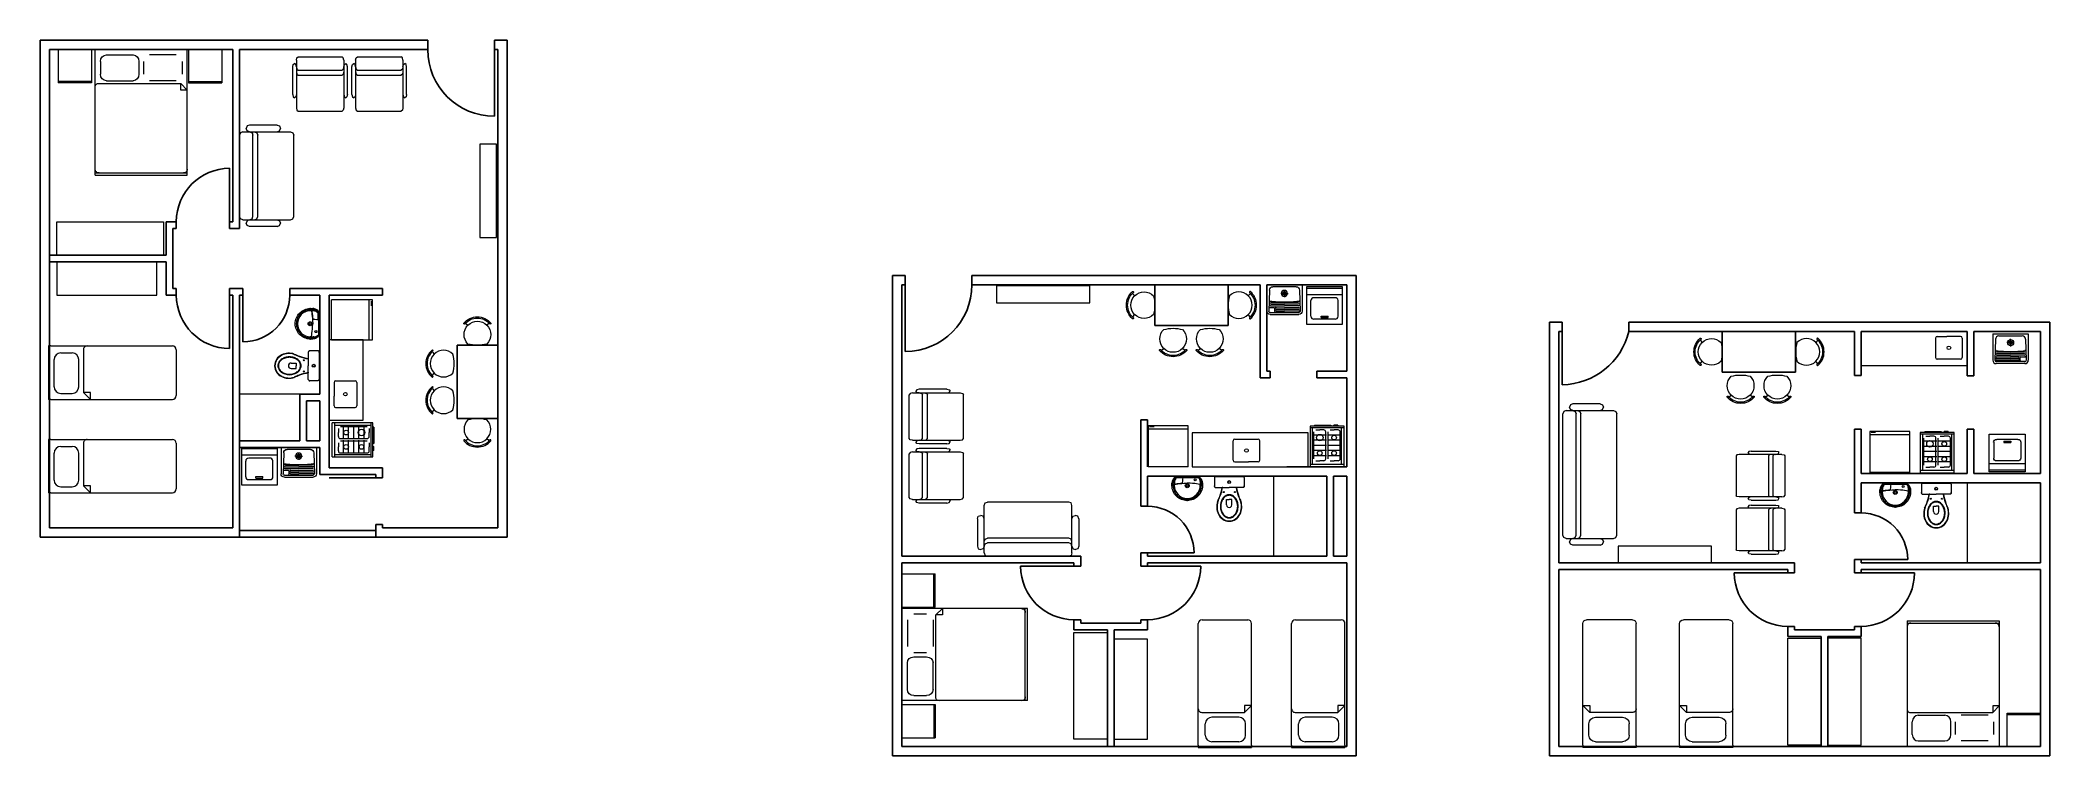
# Model space of a CAD drawing. Header units: millimetres. Extents: x 187.9 to 218, y 95.3 to 106.
import ezdxf

# ---------------------------------------------------------------- set-up
doc = ezdxf.new("R2010")
doc.units = ezdxf.units.MM
doc.layers.get('0').update_dxf_attribs({"color": 4})
doc.layers.add('ar-mobiliario', color=7, linetype='Continuous')
doc.layers.add('ar-sanitarios-louças', color=7, linetype='Continuous')

# ---------------------------------------------------------------- blocks, each defined once
blk = doc.blocks.new('SLAB_17', base_point=(-10.505, -4.37))
at = {"layer": 'ar-mobiliario', "color": 8, "linetype": 'Continuous', "lineweight": 13, "true_color": 0x747474, "flags": 128}
blk.add_lwpolyline([(-10.505, -4.37), (-9.005, -4.37), (-9.005, -4.87), (-10.505, -4.87)], close=True, dxfattribs=at)
blk = doc.blocks.new('SLAB_19', base_point=(-13.105, -3.32))
at = {"layer": 'ar-mobiliario', "color": 8, "linetype": 'Continuous', "lineweight": 13, "true_color": 0x747474, "flags": 128}
blk.add_lwpolyline([(-13.105, -3.32), (-13.105, -3.82), (-11.505, -3.82), (-11.505, -3.32)], close=True, dxfattribs=at)
blk = doc.blocks.new('CP929', base_point=(23.006, 28.013))
at = {"layer": 'ar-sanitarios-louças', "color": 8, "linetype": 'Continuous', "lineweight": 13, "true_color": 0x747474}
for p, q in [((22.784, 27.986), (22.782, 27.978)), ((22.782, 27.978), (22.782, 27.854)), ((22.782, 27.854), (22.784, 27.846)), ((22.788, 27.992), (22.784, 27.986)), ((22.784, 27.846), (22.788, 27.84)), ((22.794, 27.997), (22.788, 27.992)), ((22.788, 27.84), (22.794, 27.836)), ((22.802, 27.998), (22.794, 27.997)), ((22.794, 27.836), (22.802, 27.834)), ((22.802, 27.998), (23.209, 27.998)), ((22.802, 27.834), (23.005, 27.834)), ((22.903, 27.833), (22.903, 27.834)), ((23.209, 27.834), (23.005, 27.834)), ((23.108, 27.833), (23.108, 27.834)), ((23.209, 27.998), (23.217, 27.997)), ((23.217, 27.836), (23.209, 27.834)), ((23.217, 27.997), (23.223, 27.992)), ((23.223, 27.84), (23.217, 27.836)), ((23.223, 27.992), (23.227, 27.986)), ((23.227, 27.846), (23.223, 27.84)), ((23.227, 27.986), (23.229, 27.978)), ((23.229, 27.854), (23.227, 27.846)), ((23.229, 27.978), (23.229, 27.854)), ((22.965, 27.576), (22.965, 27.653)), ((22.965, 27.653), (23.006, 27.653)), ((23.046, 27.653), (23.005, 27.653)), ((23.046, 27.576), (23.046, 27.653))]:
    blk.add_line(p, q, dxfattribs=at)
for centre, radius in [((22.922, 27.767), 0.00752), ((23.005, 27.916), 0.0216), ((23.005, 27.916), 0.018), ((23.09, 27.767), 0.00752)]:
    blk.add_circle(centre, radius, dxfattribs=at)
for centre, radius, start, end in [((22.147, 27.965), 0.763, 339.6909, 350.163), ((22.147, 27.965), 0.767, 339.6909, 350.163), ((23.005, 27.623), 0.103, 90, 118.3761), ((23.005, 27.623), 0.103, 61.6239, 90), ((23.864, 27.965), 0.767, 189.837, 200.3091), ((23.864, 27.965), 0.763, 189.837, 200.3091), ((23.073, 27.545), 0.255, 162.0904, 205.4458), ((23.069, 27.545), 0.247, 161.867, 205.7625), ((-3.807, 38.737), 28.863, 337.3538, 337.5183), ((-2.369, 38.138), 27.31, 337.3514, 337.5257), ((23.014, 27.518), 0.19, 205.7625, 267.2081), ((23.014, 27.518), 0.185, 205.7625, 267.2081), ((23.098, 27.552), 0.226, 162.3784, 180), ((23.098, 27.552), 0.226, 180, 197.6216), ((23.096, 27.552), 0.217, 162.3784, 180), ((23.096, 27.552), 0.217, 180, 197.6216), ((23.053, 27.567), 0.178, 142.5178, 162.3784), ((23.053, 27.538), 0.178, 197.6216, 217.4822), ((23.052, 27.566), 0.17, 142.5178, 162.3784), ((23.052, 27.538), 0.17, 197.6216, 217.4822), ((23.024, 27.589), 0.142, 118.3761, 142.5178), ((23.024, 27.516), 0.142, 217.4822, 241.6239), ((23.023, 27.588), 0.135, 118.3761, 142.5178), ((23.023, 27.516), 0.135, 217.4822, 241.6239), ((23.005, 27.621), 0.0966, 90, 118.3761), ((23.006, 27.576), 0.0404, 180, 0), ((23.005, 27.621), 0.0966, 61.6239, 90), ((22.997, 27.518), 0.185, 272.7919, 334.2375), ((22.997, 27.518), 0.19, 272.7919, 334.2375), ((22.987, 27.588), 0.135, 37.4822, 61.6239), ((22.987, 27.516), 0.135, 298.3761, 322.5178), ((22.987, 27.589), 0.142, 37.4822, 61.6239), ((22.987, 27.516), 0.142, 298.3761, 322.5178), ((22.959, 27.566), 0.17, 17.6216, 37.4822), ((22.959, 27.538), 0.17, 322.5178, 342.3784), ((22.958, 27.567), 0.178, 17.6216, 37.4822), ((22.958, 27.538), 0.178, 322.5178, 342.3784), ((22.915, 27.552), 0.217, 360, 17.6216), ((22.915, 27.552), 0.217, 342.3784, 0), ((22.913, 27.552), 0.226, 0, 17.6216), ((22.913, 27.552), 0.226, 342.3784, 360), ((48.38, 38.138), 27.31, 202.4743, 202.6486), ((49.818, 38.737), 28.863, 202.4817, 202.6462), ((22.942, 27.545), 0.247, 334.2375, 18.133), ((22.938, 27.545), 0.255, 334.5542, 17.9096), ((23.005, 27.482), 0.103, 241.6239, 270), ((23.005, 27.483), 0.0966, 241.6239, 270), ((23.005, 27.483), 0.0966, 270, 298.3761), ((23.005, 27.482), 0.103, 270, 298.3761)]:
    blk.add_arc(centre, radius, start, end, dxfattribs=at)
for p in [(22.782, 27.854), (22.802, 27.998), (22.903, 27.833), (23.108, 27.833), (23.209, 27.998), (23.229, 27.854)]:
    blk.add_point(p, dxfattribs=at)
blk = doc.blocks.new('L910_2', base_point=(23.006, 28.013))
at = {"layer": 'ar-sanitarios-louças', "color": 8, "linetype": 'Continuous', "lineweight": 13, "true_color": 0x747474}
for p, q in [((22.776, 27.91), (22.777, 27.915)), ((22.776, 27.899), (22.776, 27.91)), ((22.776, 27.888), (22.776, 27.899)), ((22.776, 27.877), (22.776, 27.888)), ((22.778, 27.854), (22.776, 27.877)), ((22.779, 27.93), (22.777, 27.915)), ((22.782, 27.832), (22.778, 27.854)), ((22.782, 27.943), (22.779, 27.93)), ((22.785, 27.955), (22.782, 27.943)), ((22.788, 27.81), (22.782, 27.832)), ((22.79, 27.967), (22.785, 27.955)), ((22.796, 27.79), (22.788, 27.81)), ((22.798, 27.979), (22.79, 27.967)), ((22.792, 27.915), (22.793, 27.926)), ((22.792, 27.908), (22.792, 27.915)), ((22.792, 27.899), (22.792, 27.908)), ((22.792, 27.892), (22.792, 27.899)), ((22.792, 27.888), (22.792, 27.892)), ((22.792, 27.888), (22.792, 27.885)), ((22.792, 27.885), (22.793, 27.878)), ((22.793, 27.926), (22.795, 27.938)), ((22.793, 27.878), (22.794, 27.856)), ((22.794, 27.856), (22.798, 27.836)), ((22.795, 27.938), (22.798, 27.949)), ((22.806, 27.77), (22.796, 27.79)), ((22.805, 27.99), (22.798, 27.979)), ((22.798, 27.949), (22.802, 27.963)), ((22.798, 27.836), (22.804, 27.816)), ((22.802, 27.963), (22.808, 27.975)), ((22.804, 27.816), (22.811, 27.797)), ((22.815, 28), (22.805, 27.99)), ((22.817, 27.752), (22.806, 27.77)), ((22.807, 27.916), (22.808, 27.922)), ((22.808, 27.911), (22.807, 27.916)), ((22.808, 27.975), (22.814, 27.984)), ((22.808, 27.929), (22.809, 27.939)), ((22.808, 27.922), (22.808, 27.929)), ((22.808, 27.905), (22.808, 27.911)), ((22.808, 27.9), (22.808, 27.905)), ((22.808, 27.894), (22.808, 27.9)), ((22.809, 27.888), (22.808, 27.894)), ((22.809, 27.939), (22.812, 27.953)), ((22.811, 27.888), (22.809, 27.883)), ((22.809, 27.883), (22.809, 27.888)), ((22.812, 27.891), (22.811, 27.888)), ((22.811, 27.797), (22.82, 27.779)), ((22.812, 27.953), (22.814, 27.963)), ((22.813, 27.921), (22.812, 27.908)), ((22.812, 27.908), (22.812, 27.897)), ((22.812, 27.897), (22.821, 27.901)), ((22.816, 27.895), (22.812, 27.891)), ((22.814, 27.933), (22.813, 27.921)), ((22.814, 27.984), (22.821, 27.995)), ((22.814, 27.963), (22.818, 27.971)), ((22.816, 27.946), (22.814, 27.933)), ((22.825, 28.007), (22.815, 28)), ((22.819, 27.957), (22.816, 27.946)), ((22.816, 27.895), (22.84, 27.9)), ((22.83, 27.735), (22.817, 27.752)), ((22.818, 27.971), (22.824, 27.981)), ((22.824, 27.967), (22.819, 27.957)), ((22.82, 27.779), (22.831, 27.761)), ((22.821, 27.995), (22.829, 28.004)), ((22.821, 27.901), (22.832, 27.904)), ((22.824, 27.981), (22.829, 27.989)), ((22.829, 27.977), (22.824, 27.967)), ((22.833, 28.013), (22.825, 28.007)), ((22.829, 28.004), (22.836, 28.009)), ((22.829, 27.989), (22.835, 27.996)), ((22.835, 27.987), (22.829, 27.977)), ((22.845, 27.719), (22.83, 27.735)), ((22.831, 27.761), (22.844, 27.746)), ((22.832, 27.904), (22.845, 27.906)), ((22.833, 28.013), (23.178, 28.013)), ((22.835, 27.996), (22.842, 28)), ((22.843, 27.996), (22.835, 27.987)), ((22.836, 28.009), (23.175, 28.009)), ((22.84, 27.9), (22.865, 27.904)), ((22.842, 28), (23.17, 28)), ((22.879, 27.996), (22.843, 27.996)), ((22.844, 27.746), (22.857, 27.731)), ((22.845, 27.906), (22.861, 27.908)), ((22.857, 27.731), (22.872, 27.717)), ((22.861, 27.908), (22.878, 27.91)), ((22.865, 27.904), (22.892, 27.908)), ((22.878, 27.91), (22.896, 27.912)), ((22.91, 27.996), (22.879, 27.996)), ((22.892, 27.908), (22.927, 27.911)), ((22.896, 27.912), (22.911, 27.914)), ((22.944, 27.996), (22.91, 27.996)), ((22.911, 27.914), (22.928, 27.915)), ((22.927, 27.911), (22.961, 27.913)), ((22.928, 27.915), (22.935, 27.916)), ((22.935, 27.916), (22.937, 27.923)), ((22.937, 27.923), (22.939, 27.946)), ((22.939, 27.946), (22.942, 27.976)), ((22.942, 27.976), (22.944, 27.996)), ((22.961, 27.913), (23.006, 27.915)), ((23.051, 27.913), (23.006, 27.915)), ((23.084, 27.911), (23.051, 27.913)), ((23.12, 27.908), (23.084, 27.911)), ((23.146, 27.904), (23.12, 27.908)), ((23.139, 27.717), (23.154, 27.731)), ((23.172, 27.9), (23.146, 27.904)), ((23.154, 27.731), (23.168, 27.746)), ((23.181, 27.735), (23.166, 27.719)), ((23.168, 27.746), (23.181, 27.761)), ((23.176, 27.996), (23.17, 28)), ((23.196, 27.895), (23.172, 27.9)), ((23.182, 28.004), (23.175, 28.009)), ((23.182, 27.989), (23.176, 27.996)), ((23.178, 28.013), (23.187, 28.007)), ((23.181, 27.761), (23.191, 27.779)), ((23.194, 27.752), (23.181, 27.735)), ((23.189, 27.995), (23.182, 28.004)), ((23.188, 27.981), (23.182, 27.989)), ((23.187, 28.007), (23.196, 28)), ((23.193, 27.971), (23.188, 27.981)), ((23.198, 27.984), (23.189, 27.995)), ((23.191, 27.779), (23.2, 27.797)), ((23.197, 27.963), (23.193, 27.971)), ((23.206, 27.77), (23.194, 27.752)), ((23.196, 28), (23.206, 27.99)), ((23.196, 27.895), (23.199, 27.891)), ((23.2, 27.953), (23.197, 27.963)), ((23.204, 27.975), (23.198, 27.984)), ((23.199, 27.891), (23.201, 27.888)), ((23.202, 27.939), (23.2, 27.953)), ((23.2, 27.797), (23.208, 27.816)), ((23.201, 27.888), (23.202, 27.883)), ((23.204, 27.929), (23.202, 27.939)), ((23.202, 27.883), (23.203, 27.888)), ((23.203, 27.894), (23.204, 27.9)), ((23.203, 27.888), (23.203, 27.894)), ((23.21, 27.963), (23.204, 27.975)), ((23.204, 27.922), (23.204, 27.929)), ((23.204, 27.916), (23.204, 27.922)), ((23.204, 27.911), (23.204, 27.916)), ((23.204, 27.905), (23.204, 27.911)), ((23.204, 27.9), (23.204, 27.905)), ((23.206, 27.99), (23.214, 27.979)), ((23.216, 27.79), (23.206, 27.77)), ((23.208, 27.816), (23.214, 27.836)), ((23.214, 27.949), (23.21, 27.963)), ((23.214, 27.979), (23.221, 27.967)), ((23.216, 27.938), (23.214, 27.949)), ((23.214, 27.836), (23.217, 27.856)), ((23.219, 27.926), (23.216, 27.938)), ((23.224, 27.81), (23.216, 27.79)), ((23.217, 27.856), (23.219, 27.878)), ((23.219, 27.915), (23.219, 27.926)), ((23.22, 27.908), (23.219, 27.915)), ((23.219, 27.878), (23.22, 27.885)), ((23.22, 27.899), (23.22, 27.908)), ((23.22, 27.892), (23.22, 27.899)), ((23.22, 27.888), (23.22, 27.892)), ((23.22, 27.885), (23.22, 27.888)), ((23.221, 27.967), (23.226, 27.955)), ((23.23, 27.832), (23.224, 27.81)), ((23.226, 27.955), (23.23, 27.943)), ((23.23, 27.943), (23.232, 27.93)), ((23.234, 27.854), (23.23, 27.832)), ((23.232, 27.93), (23.234, 27.92)), ((23.234, 27.92), (23.235, 27.91)), ((23.236, 27.877), (23.234, 27.854)), ((23.235, 27.91), (23.236, 27.899)), ((23.236, 27.899), (23.236, 27.888)), ((23.236, 27.888), (23.236, 27.877)), ((22.862, 27.704), (22.845, 27.719)), ((22.879, 27.692), (22.862, 27.704)), ((22.872, 27.717), (22.889, 27.705)), ((22.898, 27.68), (22.879, 27.692)), ((22.889, 27.705), (22.906, 27.695)), ((22.918, 27.671), (22.898, 27.68)), ((22.906, 27.695), (22.924, 27.686)), ((22.939, 27.663), (22.918, 27.671)), ((22.924, 27.686), (22.943, 27.68)), ((22.96, 27.658), (22.939, 27.663)), ((22.943, 27.68), (22.964, 27.674)), ((22.982, 27.654), (22.96, 27.658)), ((22.964, 27.674), (22.984, 27.671)), ((23.006, 27.653), (22.982, 27.654)), ((22.984, 27.671), (23.006, 27.67)), ((23.006, 27.67), (23.027, 27.671)), ((23.029, 27.654), (23.006, 27.653)), ((23.027, 27.671), (23.048, 27.674)), ((23.051, 27.658), (23.029, 27.654)), ((23.048, 27.674), (23.068, 27.68)), ((23.073, 27.663), (23.051, 27.658)), ((23.068, 27.68), (23.087, 27.686)), ((23.093, 27.671), (23.073, 27.663)), ((23.087, 27.686), (23.105, 27.695)), ((23.113, 27.68), (23.093, 27.671)), ((23.105, 27.695), (23.123, 27.705)), ((23.132, 27.692), (23.113, 27.68)), ((23.123, 27.705), (23.139, 27.717)), ((23.15, 27.704), (23.132, 27.692)), ((23.166, 27.719), (23.15, 27.704))]:
    blk.add_line(p, q, dxfattribs=at)
for centre, radius in [((23.006, 27.876), 0.0295), ((23.006, 27.876), 0.0161), ((23.124, 27.964), 0.0151)]:
    blk.add_circle(centre, radius, dxfattribs=at)
blk.add_arc((23.006, 27.883), 0.196, 180, 360, dxfattribs=at)
for p in [(22.776, 27.877), (22.793, 27.878), (22.798, 27.949), (22.808, 27.929), (22.809, 27.883), (22.821, 27.901), (22.829, 27.977), (22.935, 27.916), (23.202, 27.883), (23.204, 27.929), (23.214, 27.949), (23.219, 27.878), (23.236, 27.877), (23.006, 27.67), (23.006, 27.653)]:
    blk.add_point(p, dxfattribs=at)
blk = doc.blocks.new('PSN_Single Bed', base_point=(23.006, 28.013))
at = {"layer": 'ar-mobiliario', "color": 8, "linetype": 'Continuous', "lineweight": 13, "true_color": 0x747474}
for p, q in [((23.193, 29.912), (23.193, 29.946)), ((23.993, 29.946), (23.193, 29.946)), ((23.193, 29.912), (23.193, 28.088)), ((23.383, 29.861), (23.788, 29.861)), ((23.993, 29.912), (23.993, 29.946)), ((23.993, 29.912), (23.993, 28.088)), ((23.283, 29.761), (23.283, 29.591)), ((23.888, 29.761), (23.888, 29.591)), ((23.298, 29.42), (23.193, 29.315)), ((23.193, 29.315), (23.298, 29.315)), ((23.298, 29.315), (23.298, 29.42)), ((23.929, 29.42), (23.298, 29.42)), ((23.383, 29.491), (23.788, 29.491)), ((23.936, 28.031), (23.25, 28.031))]:
    blk.add_line(p, q, dxfattribs=at)
for centre, radius, start, end in [((23.383, 29.761), 0.1, 90, 180), ((23.788, 29.761), 0.1, 0, 90), ((23.383, 29.591), 0.1, 180, 270), ((23.788, 29.591), 0.1, 270, 0), ((23.936, 29.364), 0.0571, 0, 97.1348), ((23.25, 28.088), 0.057, 180, 270), ((23.936, 28.088), 0.057, 270, 360)]:
    blk.add_arc(centre, radius, start, end, dxfattribs=at)
blk = doc.blocks.new('PSR_Double Bed', base_point=(23.006, 28.013))
at = {"layer": 'ar-mobiliario', "color": 8, "linetype": 'Continuous', "lineweight": 13, "true_color": 0x747474}
for p, q in [((23.024, 29.732), (23.059, 29.732)), ((23.024, 28.182), (23.024, 29.732)), ((23.059, 29.732), (24.94, 29.732)), ((23.059, 28.182), (23.059, 29.732)), ((24.448, 29.626), (24.343, 29.732)), ((24.343, 29.732), (24.343, 29.626)), ((24.94, 29.732), (24.974, 29.732)), ((24.974, 28.182), (24.974, 29.732)), ((24.343, 29.626), (24.448, 29.626)), ((24.448, 28.245), (24.448, 29.626)), ((24.49, 29.545), (24.49, 29.095)), ((24.79, 29.645), (24.59, 29.645)), ((24.89, 29.545), (24.89, 29.095)), ((24.49, 28.369), (24.49, 28.819)), ((24.79, 28.995), (24.59, 28.995)), ((24.79, 28.919), (24.59, 28.919)), ((24.89, 28.369), (24.89, 28.819)), ((23.024, 28.182), (23.059, 28.182)), ((23.059, 28.182), (24.94, 28.182)), ((24.79, 28.269), (24.59, 28.269)), ((24.94, 28.182), (24.974, 28.182))]:
    blk.add_line(p, q, dxfattribs=at)
for centre, radius, start, end in [((23.115, 29.675), 0.0571, 90, 187.1348), ((24.59, 28.819), 0.1, 90, 180), ((24.79, 28.819), 0.1, 0, 90), ((23.115, 28.238), 0.0571, 172.8651, 270), ((24.392, 28.238), 0.0571, 270, 7.1348), ((24.59, 28.369), 0.1, 180, 270), ((24.79, 28.369), 0.1, 270, 0)]:
    blk.add_arc(centre, radius, start, end, dxfattribs=at)
blk = doc.blocks.new('Cab Base 1D-Drawer_2', base_point=(23.006, 28.013))
at = {"layer": 'ar-mobiliario', "color": 8, "linetype": 'Continuous', "lineweight": 13, "true_color": 0x747474}
for p, q in [((23.006, 28.513), (23.506, 28.513)), ((23.006, 28.013), (23.006, 28.513)), ((23.006, 28.493), (23.506, 28.493)), ((23.506, 28.013), (23.506, 28.513)), ((23.006, 28.013), (23.506, 28.013))]:
    blk.add_line(p, q, dxfattribs=at)
blk = doc.blocks.new('Table 9 Rectangular', base_point=(23.006, 28.013))
at = {"layer": 'ar-mobiliario', "linetype": 'Continuous'}
for p, q in [((24.377, 28.775), (23.006, 28.775)), ((23.006, 28.775), (23.006, 28.013)), ((24.377, 28.775), (23.006, 28.775)), ((23.006, 28.775), (23.006, 28.013)), ((24.377, 28.013), (24.377, 28.775)), ((24.377, 28.013), (24.377, 28.775)), ((23.006, 28.013), (24.377, 28.013)), ((23.006, 28.013), (24.377, 28.013))]:
    blk.add_line(p, q, dxfattribs=at)
blk = doc.blocks.new('PSR_Chair Round', base_point=(23.006, 28.013))
at = {"layer": 'ar-mobiliario', "color": 8, "linetype": 'Continuous', "lineweight": 13, "true_color": 0x747474}
for p, q in [((22.833, 27.545), (22.864, 27.572)), ((23.178, 27.545), (23.147, 27.572))]:
    blk.add_line(p, q, dxfattribs=at)
for centre, radius, start, end in [((23.006, 27.713), 0.2, 135, 45), ((23.006, 27.328), 0.545, 74.9643, 105.0357), ((22.811, 27.546), 0.00983, 52.4054, 207.8484), ((23.006, 27.713), 0.266, 220.127, 319.873), ((23.006, 27.713), 0.247, 220.127, 319.873), ((23.2, 27.546), 0.00983, 332.1516, 127.5946)]:
    blk.add_arc(centre, radius, start, end, dxfattribs=at)
blk = doc.blocks.new('SLAB_18', base_point=(-7.555, -6.26))
at = {"layer": 'ar-mobiliario', "color": 8, "linetype": 'Continuous', "lineweight": 13, "true_color": 0x747474, "flags": 128}
blk.add_lwpolyline([(-7.555, -6.26), (-7.302, -6.26), (-7.302, -4.86), (-7.555, -4.86)], close=True, dxfattribs=at)
blk = doc.blocks.new('PSN_LoveSeat Basic', base_point=(23.006, 28.013))
at = {"layer": 'ar-mobiliario', "color": 8, "linetype": 'Continuous', "lineweight": 13, "true_color": 0x747474}
for p, q in [((22.918, 28.612), (22.954, 28.626)), ((22.99, 28.612), (22.954, 28.626)), ((23.006, 28.776), (23.02, 28.812)), ((23.006, 28.063), (23.006, 28.776)), ((23.02, 28.812), (23.056, 28.826)), ((23.056, 28.826), (24.277, 28.826)), ((24.312, 28.812), (24.277, 28.826)), ((24.327, 28.776), (24.312, 28.812)), ((24.327, 28.063), (24.327, 28.776)), ((24.341, 28.612), (24.378, 28.626)), ((24.414, 28.612), (24.378, 28.626)), ((22.904, 28.576), (22.918, 28.612)), ((22.904, 28.576), (22.904, 28.163)), ((23.006, 28.576), (22.99, 28.612)), ((24.327, 28.576), (24.341, 28.612)), ((24.428, 28.576), (24.414, 28.612)), ((24.428, 28.576), (24.428, 28.163)), ((22.904, 28.163), (22.918, 28.127)), ((22.918, 28.127), (22.954, 28.113)), ((22.99, 28.127), (22.954, 28.113)), ((23.006, 28.163), (22.99, 28.127)), ((23.006, 28.235), (23.02, 28.271)), ((23.006, 28.163), (23.02, 28.199)), ((23.006, 28.063), (23.02, 28.027)), ((23.02, 28.271), (23.056, 28.285)), ((23.02, 28.199), (23.056, 28.213)), ((23.02, 28.027), (23.056, 28.013)), ((23.056, 28.285), (24.277, 28.285)), ((23.056, 28.213), (24.277, 28.213)), ((24.312, 28.271), (24.277, 28.285)), ((24.312, 28.199), (24.277, 28.213)), ((24.312, 28.027), (24.277, 28.013)), ((24.327, 28.235), (24.312, 28.271)), ((24.327, 28.163), (24.312, 28.199)), ((24.327, 28.063), (24.312, 28.027)), ((24.327, 28.163), (24.341, 28.127)), ((24.341, 28.127), (24.378, 28.113)), ((24.414, 28.127), (24.378, 28.113)), ((24.428, 28.163), (24.414, 28.127)), ((23.056, 28.013), (24.277, 28.013))]:
    blk.add_line(p, q, dxfattribs=at)
blk = doc.blocks.new('SLAB_16', base_point=(-8.495, -0.07))
at = {"layer": 'ar-sanitarios-louças', "color": 8, "linetype": 'Continuous', "lineweight": 13, "true_color": 0x747474, "flags": 128}
blk.add_lwpolyline([(-8.495, -0.07), (-8.495, -0.58), (-7.295, -0.58), (-7.295, -0.07)], close=True, dxfattribs=at)
blk = doc.blocks.new('PSR_cuba cozinha', base_point=(23.006, 28.013))
at = {"layer": 'ar-sanitarios-louças', "color": 8, "linetype": 'Continuous', "lineweight": 13, "true_color": 0x747474}
for p, q in [((23.085, 28.544), (23.085, 28.337)), ((23.085, 28.194), (23.085, 28.337)), ((23.11, 28.569), (23.41, 28.569)), ((23.435, 28.544), (23.435, 28.194)), ((23.11, 28.169), (23.41, 28.169))]:
    blk.add_line(p, q, dxfattribs=at)
blk.add_circle((23.26, 28.369), 0.0269, dxfattribs=at)
for centre, start, end in [((23.11, 28.544), 90, 180), ((23.41, 28.544), 0, 90), ((23.11, 28.194), 180, 270), ((23.41, 28.194), 270, 0)]:
    blk.add_arc(centre, 0.025, start, end, dxfattribs=at)
blk = doc.blocks.new('PSR_Fridge 1Door', base_point=(23.006, 28.013))
at = {"layer": 'ar-mobiliario', "color": 8, "linetype": 'Continuous', "lineweight": 13, "true_color": 0x747474}
for p, q in [((23.006, 28.661), (23.006, 28.013)), ((23.006, 28.661), (23.717, 28.661)), ((23.717, 28.013), (23.717, 28.661)), ((23.006, 28.064), (23.717, 28.064)), ((23.006, 28.013), (23.717, 28.013)), ((23.612, 28.028), (23.693, 28.028))]:
    blk.add_line(p, q, dxfattribs=at)
blk = doc.blocks.new('PSR_Fogão4 bocas', base_point=(23.006, 28.013))
at = {"layer": 'ar-mobiliario', "color": 8, "linetype": 'Continuous', "lineweight": 13, "true_color": 0x747474}
for p, q in [((23.006, 28.623), (23.516, 28.623)), ((23.006, 28.623), (23.006, 28.013)), ((23.006, 28.585), (23.516, 28.585)), ((23.043, 28.585), (23.043, 28.039)), ((23.054, 28.454), (23.255, 28.454)), ((23.054, 28.377), (23.255, 28.377)), ((23.064, 28.501), (23.064, 28.099)), ((23.094, 28.531), (23.155, 28.531)), ((23.215, 28.531), (23.155, 28.531)), ((23.245, 28.501), (23.245, 28.099)), ((23.269, 28.454), (23.47, 28.454)), ((23.269, 28.377), (23.47, 28.377)), ((23.28, 28.501), (23.28, 28.099)), ((23.31, 28.531), (23.37, 28.531)), ((23.43, 28.531), (23.37, 28.531)), ((23.46, 28.501), (23.46, 28.099)), ((23.479, 28.585), (23.479, 28.039)), ((23.516, 28.013), (23.516, 28.623)), ((23.006, 28.039), (23.516, 28.039)), ((23.054, 28.3), (23.255, 28.3)), ((23.054, 28.223), (23.255, 28.223)), ((23.054, 28.146), (23.255, 28.146)), ((23.094, 28.069), (23.155, 28.069)), ((23.215, 28.069), (23.155, 28.069)), ((23.269, 28.3), (23.47, 28.3)), ((23.269, 28.223), (23.47, 28.223)), ((23.269, 28.146), (23.47, 28.146)), ((23.31, 28.069), (23.37, 28.069)), ((23.43, 28.069), (23.37, 28.069)), ((23.006, 28.013), (23.516, 28.013)), ((23.099, 27.998), (23.099, 28.013)), ((23.099, 27.998), (23.159, 27.998)), ((23.159, 28.013), (23.159, 27.998)), ((23.204, 27.998), (23.204, 28.013)), ((23.449, 27.998), (23.204, 27.998)), ((23.449, 27.998), (23.449, 28.013))]:
    blk.add_line(p, q, dxfattribs=at)
for centre, radius in [((23.155, 28.415), 0.035), ((23.37, 28.415), 0.035), ((23.155, 28.184), 0.035), ((23.37, 28.184), 0.0487)]:
    blk.add_circle(centre, radius, dxfattribs=at)
for centre, start, end in [((23.094, 28.501), 90, 180), ((23.31, 28.501), 90, 180), ((23.094, 28.099), 180, 270), ((23.31, 28.099), 180, 270)]:
    blk.add_arc(centre, 0.03, start, end, dxfattribs=at)
blk = doc.blocks.new('PSR_Tanque 25L', base_point=(23.006, 28.013))
at = {"layer": 'ar-sanitarios-louças', "color": 8, "linetype": 'Continuous', "lineweight": 13, "true_color": 0x747474}
for p, q in [((22.871, 28.408), (23.401, 28.408)), ((22.871, 28.408), (22.871, 28.013)), ((22.911, 28.328), (22.901, 28.013)), ((22.961, 28.378), (23.311, 28.378)), ((23.136, 28.278), (23.136, 28.334)), ((23.194, 28.408), (23.248, 28.408)), ((23.361, 28.328), (23.371, 28.013)), ((23.401, 28.408), (23.401, 28.013)), ((22.923, 28.039), (23.136, 28.039)), ((22.926, 28.064), (23.136, 28.064)), ((22.929, 28.09), (23.136, 28.09)), ((22.932, 28.115), (23.136, 28.115)), ((22.935, 28.141), (23.136, 28.141)), ((23.136, 28.278), (23.08, 28.278)), ((23.136, 28.278), (23.192, 28.278)), ((23.136, 28.278), (23.136, 28.222)), ((23.333, 28.141), (23.136, 28.141)), ((23.339, 28.115), (23.136, 28.115)), ((23.346, 28.09), (23.136, 28.09)), ((23.257, 28.064), (23.136, 28.064)), ((23.258, 28.039), (23.136, 28.039)), ((23.279, 28.012), (23.279, 28.054)), ((23.289, 28.064), (23.351, 28.064)), ((22.921, 28.013), (23.136, 28.013)), ((23.351, 27.993), (22.921, 27.993)), ((23.351, 27.963), (22.921, 27.963)), ((23.26, 28.013), (23.136, 28.013))]:
    blk.add_line(p, q, dxfattribs=at)
for radius in [0.0452, 0.025]:
    blk.add_circle((23.136, 28.278), radius, dxfattribs=at)
for centre, radius, start, end in [((22.961, 28.328), 0.05, 90, 180), ((23.311, 28.328), 0.05, 0, 90), ((22.921, 28.023), 0.01, 180, 270), ((22.922, 28.169), 0.01, 180, 270), ((22.923, 28.049), 0.01, 180, 270), ((22.926, 28.074), 0.01, 180, 270), ((22.929, 28.1), 0.01, 180, 270), ((23.095, 29.402), 1.255, 262.0871, 271.891), ((22.932, 28.125), 0.01, 180, 270), ((22.935, 28.151), 0.01, 180, 270), ((23.177, 29.402), 1.255, 268.109, 277.9129), ((23.257, 28.074), 0.01, 270, 0), ((23.258, 28.049), 0.01, 270, 0), ((23.26, 28.023), 0.01, 270, 0), ((23.289, 28.054), 0.01, 90, 180), ((23.333, 28.151), 0.01, 270, 0), ((23.339, 28.125), 0.01, 270, 0), ((23.346, 28.1), 0.01, 270, 0), ((23.35, 28.169), 0.01, 270, 0), ((23.351, 28.074), 0.01, 270, 0), ((22.921, 28.013), 0.05, 180, 270), ((22.921, 28.013), 0.02, 178.6718, 270), ((23.289, 28.012), 0.01, 180, 270), ((23.351, 28.013), 0.05, 270, 0), ((23.351, 28.012), 0.02, 270, 1.3282)]:
    blk.add_arc(centre, radius, start, end, dxfattribs=at)
blk = doc.blocks.new('PSN_WasherDryer Vert', base_point=(23.006, 28.013))
at = {"layer": 'ar-mobiliario', "color": 8, "linetype": 'Continuous', "lineweight": 13, "true_color": 0x747474}
for p, q in [((23.615, 28.673), (23.006, 28.673)), ((23.006, 28.673), (23.006, 28.013)), ((23.131, 28.583), (23.49, 28.583)), ((23.615, 28.013), (23.615, 28.673)), ((23.081, 28.532), (23.081, 28.251)), ((23.37, 28.554), (23.25, 28.554)), ((23.25, 28.554), (23.25, 28.527)), ((23.37, 28.527), (23.25, 28.527)), ((23.37, 28.554), (23.37, 28.527)), ((23.54, 28.532), (23.54, 28.254)), ((23.006, 28.153), (23.615, 28.153)), ((23.006, 28.04), (23.615, 28.04)), ((23.006, 28.013), (23.615, 28.013)), ((23.136, 28.203), (23.49, 28.203))]:
    blk.add_line(p, q, dxfattribs=at)
for centre, radius, start, end in [((23.131, 28.532), 0.0508, 90, 180), ((23.49, 28.532), 0.0508, 360, 90), ((23.131, 28.254), 0.0509, 183.5763, 274.7637), ((23.49, 28.254), 0.0508, 270, 0)]:
    blk.add_arc(centre, radius, start, end, dxfattribs=at)

msp = doc.modelspace()

# ---------------------------------------------------------------- linework, layer by layer
for p, q in [((187.875, 105.995), (187.875, 98.545)), ((193.685, 105.995), (187.875, 105.995)), ((188.015, 105.855), (188.015, 98.685)), ((190.765, 105.855), (188.015, 105.855)), ((190.765, 103.275), (190.765, 105.855)), ((190.865, 103.175), (190.865, 105.855)), ((193.685, 105.855), (190.865, 105.855)), ((193.685, 105.855), (193.685, 105.995)), ((194.875, 105.995), (194.685, 105.995)), ((194.685, 105.855), (194.685, 105.995)), ((194.735, 105.855), (194.685, 105.855)), ((194.685, 105.855), (194.685, 104.855)), ((194.735, 98.685), (194.735, 105.855)), ((194.875, 98.545), (194.875, 105.995)), ((190.715, 103.275), (190.715, 104.075)), ((189.765, 102.775), (189.765, 103.275)), ((189.765, 103.275), (189.915, 103.275)), ((189.865, 102.275), (189.865, 103.175)), ((189.865, 103.175), (189.915, 103.175)), ((189.915, 103.175), (189.915, 103.275)), ((190.715, 103.275), (190.765, 103.275)), ((190.715, 103.175), (190.715, 103.275)), ((190.715, 103.175), (190.865, 103.175)), ((190.765, 103.175), (190.865, 103.175)), ((188.015, 102.775), (189.765, 102.775)), ((188.015, 102.675), (189.765, 102.675)), ((189.765, 102.175), (189.765, 102.675)), ((200.654, 102.47), (200.654, 95.27)), ((200.654, 102.47), (200.844, 102.47)), ((200.844, 102.47), (200.654, 102.47)), ((200.844, 102.33), (200.844, 102.47)), ((207.604, 102.47), (201.844, 102.47)), ((201.844, 102.33), (201.844, 102.47)), ((207.604, 95.27), (207.604, 102.47)), ((189.765, 102.175), (189.915, 102.175)), ((189.865, 102.275), (189.915, 102.275)), ((189.915, 102.175), (189.915, 102.275)), ((190.715, 102.175), (190.715, 102.275)), ((190.715, 102.275), (190.865, 102.275)), ((190.715, 102.175), (190.765, 102.175)), ((190.715, 102.175), (190.715, 101.375)), ((190.765, 102.275), (190.865, 102.275)), ((190.765, 98.685), (190.765, 102.175)), ((190.865, 102.275), (190.915, 102.275)), ((190.865, 98.545), (190.865, 102.175)), ((190.865, 102.175), (190.915, 102.175)), ((190.915, 102.275), (190.915, 102.175)), ((190.915, 102.175), (190.915, 101.475)), ((191.615, 102.275), (191.615, 102.175)), ((191.615, 102.275), (192.065, 102.275)), ((191.615, 102.175), (192.065, 102.175)), ((192.065, 102.275), (192.205, 102.275)), ((192.065, 102.175), (192.065, 100.692)), ((192.205, 102.275), (193.005, 102.275)), ((192.205, 102.175), (192.205, 99.585)), ((192.205, 102.175), (193.005, 102.175)), ((193.005, 102.175), (193.005, 102.275)), ((200.794, 102.33), (200.844, 102.33)), ((200.794, 102.33), (200.794, 98.26)), ((200.844, 102.33), (200.794, 102.33)), ((200.844, 102.33), (200.844, 101.33)), ((206.164, 102.33), (201.844, 102.33)), ((206.164, 100.937), (206.164, 102.33)), ((207.464, 102.33), (206.264, 102.33)), ((206.264, 101.037), (206.264, 102.33)), ((207.464, 101.037), (207.464, 102.33)), ((210.504, 101.77), (210.504, 95.27)), ((210.504, 101.77), (210.694, 101.77)), ((210.694, 101.77), (210.504, 101.77)), ((210.644, 101.63), (210.694, 101.63)), ((210.644, 101.63), (210.644, 98.16)), ((210.694, 101.63), (210.644, 101.63)), ((210.694, 101.63), (210.694, 101.77)), ((210.694, 101.63), (210.694, 100.83)), ((211.694, 101.63), (211.694, 101.77)), ((218.004, 101.77), (211.694, 101.77)), ((215.074, 101.63), (211.694, 101.63)), ((215.074, 100.97), (215.074, 101.63)), ((216.764, 101.63), (215.174, 101.63)), ((215.174, 100.97), (215.174, 101.63)), ((216.764, 100.963), (216.764, 101.63)), ((217.864, 101.63), (216.864, 101.63)), ((216.864, 100.963), (216.864, 101.63)), ((217.864, 101.037), (217.864, 101.63)), ((218.004, 95.27), (218.004, 101.77)), ((206.164, 100.937), (206.314, 100.937)), ((206.264, 101.037), (206.314, 101.037)), ((206.314, 100.937), (206.314, 101.037)), ((207.014, 100.937), (207.014, 101.037)), ((207.014, 101.037), (207.464, 101.037)), ((207.014, 100.937), (207.464, 100.937)), ((207.464, 99.6), (207.464, 100.937)), ((215.074, 100.97), (215.174, 100.97)), ((216.764, 100.963), (216.864, 100.963)), ((217.864, 101.037), (217.864, 101.037)), ((217.864, 100.937), (217.864, 101.037)), ((217.864, 100.937), (217.864, 100.937)), ((217.864, 99.5), (217.864, 100.937)), ((191.765, 99.992), (191.765, 100.692)), ((191.765, 100.692), (192.065, 100.692)), ((191.865, 99.992), (191.865, 100.592)), ((192.065, 100.592), (191.865, 100.592)), ((192.065, 100.592), (192.065, 99.992)), ((204.374, 99.01), (204.374, 100.306)), ((204.474, 100.306), (204.374, 100.306)), ((204.474, 99.6), (204.474, 100.306)), ((215.074, 99.5), (215.074, 100.163)), ((215.074, 100.163), (215.174, 100.163)), ((215.174, 99.5), (215.174, 100.163)), ((216.764, 99.5), (216.764, 100.163)), ((216.764, 100.163), (216.864, 100.163)), ((216.864, 99.5), (216.864, 100.163)), ((191.765, 99.992), (190.865, 99.992)), ((192.065, 99.892), (190.865, 99.892)), ((192.065, 99.992), (191.865, 99.992)), ((192.065, 99.892), (192.065, 99.485)), ((192.065, 99.485), (192.905, 99.485)), ((192.205, 99.585), (193.005, 99.585)), ((192.905, 99.435), (192.205, 99.435)), ((192.905, 99.485), (192.905, 99.435)), ((192.905, 99.435), (193.005, 99.435)), ((193.005, 99.585), (193.005, 99.435)), ((204.474, 99.46), (207.164, 99.46)), ((204.474, 99.01), (204.474, 99.46)), ((206.564, 99.6), (206.564, 99.6)), ((206.564, 99.6), (206.905, 99.6)), ((207.464, 99.6), (206.564, 99.6)), ((207.164, 99.46), (207.164, 98.26)), ((207.264, 99.46), (207.264, 98.26)), ((207.264, 99.46), (207.464, 99.46)), ((207.464, 99.46), (207.464, 99.26)), ((207.464, 99.46), (207.464, 98.26)), ((215.074, 98.91), (215.074, 99.5)), ((215.174, 99.5), (215.174, 99.5)), ((216.764, 99.5), (215.174, 99.5)), ((217.864, 99.5), (216.864, 99.5)), ((216.964, 99.5), (216.964, 99.5)), ((216.964, 99.5), (217.305, 99.5)), ((215.174, 98.91), (215.174, 99.36)), ((215.174, 99.36), (217.864, 99.36)), ((217.864, 99.36), (217.864, 98.16)), ((204.374, 99.01), (204.474, 99.01)), ((215.074, 98.91), (215.174, 98.91)), ((187.875, 98.545), (194.875, 98.545)), ((188.015, 98.685), (190.765, 98.685)), ((190.865, 98.645), (192.905, 98.645)), ((192.905, 98.735), (193.005, 98.735)), ((192.905, 98.735), (192.905, 98.545)), ((193.005, 98.735), (193.005, 98.685)), ((193.005, 98.685), (194.735, 98.685)), ((203.474, 98.26), (200.794, 98.26)), ((203.474, 98.16), (203.474, 98.26)), ((203.474, 98.11), (203.474, 98.26)), ((204.374, 98.26), (204.374, 98.31)), ((204.374, 98.31), (204.474, 98.31)), ((204.374, 98.16), (204.374, 98.26)), ((204.374, 98.11), (204.374, 98.26)), ((204.474, 98.26), (204.474, 98.31)), ((204.474, 98.31), (205.174, 98.31)), ((207.164, 98.26), (204.474, 98.26)), ((207.464, 98.26), (207.264, 98.26)), ((203.374, 98.16), (200.794, 98.16)), ((200.794, 98.16), (200.794, 95.41)), ((203.374, 98.11), (202.574, 98.11)), ((203.374, 98.11), (203.374, 98.16)), ((203.474, 98.11), (203.374, 98.11)), ((204.474, 98.11), (204.374, 98.11)), ((207.464, 98.16), (204.474, 98.16)), ((204.474, 98.11), (204.474, 98.16)), ((204.474, 98.11), (205.274, 98.11)), ((207.464, 95.41), (207.464, 98.16)), ((214.174, 98.16), (210.644, 98.16)), ((214.074, 98.06), (210.644, 98.06)), ((210.644, 98.06), (210.644, 95.41)), ((214.074, 98.01), (213.274, 98.01)), ((214.074, 98.01), (214.074, 98.06)), ((214.174, 98.01), (214.074, 98.01)), ((214.174, 98.06), (214.174, 98.16)), ((214.174, 98.01), (214.174, 98.16)), ((215.074, 98.16), (215.074, 98.21)), ((215.074, 98.21), (215.174, 98.21)), ((215.074, 98.06), (215.074, 98.16)), ((215.074, 98.01), (215.074, 98.16)), ((215.174, 98.01), (215.074, 98.01)), ((215.174, 98.16), (215.174, 98.21)), ((215.174, 98.21), (215.874, 98.21)), ((217.864, 98.16), (215.174, 98.16)), ((217.864, 98.06), (215.174, 98.06)), ((215.174, 98.01), (215.174, 98.06)), ((215.174, 98.01), (215.974, 98.01)), ((217.864, 95.41), (217.864, 98.06)), ((203.374, 97.16), (203.374, 97.31)), ((203.474, 97.31), (203.374, 97.31)), ((203.874, 97.16), (203.374, 97.16)), ((203.474, 97.26), (203.474, 97.31)), ((204.374, 97.26), (203.474, 97.26)), ((203.874, 95.41), (203.874, 97.16)), ((203.974, 95.41), (203.974, 97.16)), ((204.474, 97.16), (203.974, 97.16)), ((204.374, 97.26), (204.374, 97.31)), ((204.474, 97.31), (204.374, 97.31)), ((204.474, 97.16), (204.474, 97.31)), ((214.074, 97.06), (214.074, 97.21)), ((214.174, 97.21), (214.074, 97.21)), ((214.574, 97.06), (214.074, 97.06)), ((214.174, 97.16), (214.174, 97.21)), ((215.074, 97.16), (214.174, 97.16)), ((214.574, 95.41), (214.574, 97.06)), ((214.674, 95.41), (214.674, 97.06)), ((215.174, 97.06), (214.674, 97.06)), ((215.074, 97.16), (215.074, 97.21)), ((215.174, 97.21), (215.074, 97.21)), ((215.174, 97.06), (215.174, 97.21)), ((200.654, 95.27), (207.604, 95.27)), ((200.794, 95.41), (207.464, 95.41)), ((210.504, 95.27), (218.004, 95.27)), ((210.644, 95.41), (217.864, 95.41))]:
    msp.add_line(p, q)
for centre, radius, start, end in [((194.685, 105.855), 1, 180, 270), ((190.715, 103.275), 0.8, 90, 180), ((190.715, 102.175), 0.8, 180, 270), ((190.915, 102.175), 0.7, 270, 0), ((200.844, 102.33), 1, 270, 360), ((210.672, 101.882), 1.052, 271.1696, 346.1501), ((204.474, 98.31), 0.7, 0, 90), ((215.174, 98.21), 0.7, 0, 90), ((203.374, 98.11), 0.8, 180, 270), ((204.474, 98.11), 0.8, 270, 0), ((214.074, 98.01), 0.8, 180, 270), ((215.174, 98.01), 0.8, 270, 0)]:
    msp.add_arc(centre, radius, start, end)
at = {"layer": 'ar-mobiliario', "color": 8, "linetype": 'Continuous', "lineweight": 13, "true_color": 0x747474}
for p, q in [((210.716, 100.43), (210.702, 100.394)), ((210.702, 98.577), (210.702, 100.394)), ((210.752, 100.444), (210.716, 100.43)), ((210.752, 100.444), (211.465, 100.444)), ((210.816, 100.531), (210.802, 100.496)), ((210.816, 100.458), (210.802, 100.496)), ((210.852, 100.545), (210.816, 100.531)), ((210.852, 100.444), (210.816, 100.458)), ((211.265, 100.545), (210.852, 100.545)), ((210.852, 100.444), (210.888, 100.43)), ((210.888, 100.43), (210.902, 100.394)), ((210.902, 98.577), (210.902, 100.394)), ((210.924, 100.444), (210.96, 100.43)), ((210.96, 100.43), (210.974, 100.394)), ((210.974, 98.577), (210.974, 100.394)), ((211.265, 100.545), (211.3, 100.531)), ((211.265, 100.444), (211.3, 100.458)), ((211.3, 100.531), (211.315, 100.496)), ((211.3, 100.458), (211.315, 100.496)), ((211.465, 100.444), (211.5, 100.43)), ((211.5, 100.43), (211.515, 100.394)), ((211.515, 98.577), (211.515, 100.394)), ((210.716, 98.541), (210.702, 98.577)), ((210.752, 98.527), (210.716, 98.541)), ((210.752, 98.527), (211.465, 98.527)), ((210.852, 98.527), (210.816, 98.511)), ((210.852, 98.527), (210.888, 98.541)), ((210.888, 98.541), (210.902, 98.577)), ((210.924, 98.527), (210.96, 98.541)), ((210.96, 98.541), (210.974, 98.577)), ((211.265, 98.527), (211.3, 98.511)), ((211.465, 98.527), (211.5, 98.541)), ((211.5, 98.541), (211.515, 98.577)), ((210.816, 98.511), (210.802, 98.475)), ((210.816, 98.44), (210.802, 98.475)), ((210.852, 98.426), (210.816, 98.44)), ((211.265, 98.426), (210.852, 98.426)), ((211.265, 98.426), (211.3, 98.44)), ((211.3, 98.511), (211.315, 98.475)), ((211.3, 98.44), (211.315, 98.475))]:
    msp.add_line(p, q, dxfattribs=at)
at = {"layer": 'ar-sanitarios-louças', "color": 8, "linetype": 'Continuous', "lineweight": 13, "true_color": 0x747474}
for p, q in [((191.765, 100.692), (190.865, 100.692)), ((206.364, 99.46), (206.364, 98.26)), ((216.764, 99.36), (216.764, 98.16))]:
    msp.add_line(p, q, dxfattribs=at)
at = {"layer": 'ar-sanitarios-louças', "color": 8, "linetype": 'Continuous', "lineweight": 13, "true_color": 0x747474, "flags": 128}
for points in [[(215.174, 101.63), (215.174, 101.12), (216.764, 101.12), (216.764, 101.63)], [(206.885, 99.6), (206.885, 100.11), (205.146, 100.11), (205.146, 99.6)]]:
    msp.add_lwpolyline(points, close=True, dxfattribs=at)

# ---------------------------------------------------------------- block references
at = {"layer": 'ar-mobiliario', "color": 8, "linetype": 'Continuous', "lineweight": 13, "true_color": 0x747474}
for name, p, rotation in [('Cab Base 1D-Drawer_2', (188.642, 105.855), 179.9999906931515), ('SLAB_18', (194.717, 104.437), 180), ('SLAB_18', (202.211, 102.312), 270), ('PSR_Fogão4 bocas', (192.863, 99.751), 89.99899069315127), ('PSR_Fogão4 bocas', (207.423, 100.209), 179.9989906931512), ('PSR_Fogão4 bocas', (216.571, 100.116), 179.9989906931512), ('SLAB_18', (211.534, 98.413), 270), ('SLAB_19', (214.674, 95.431), 90.00000000000001), ('Cab Base 1D-Drawer_2', (200.794, 96.037), 269.9999906931515), ('Cab Base 1D-Drawer_2', (217.364, 95.41), 359.9999906931515)]:
    msp.add_blockref(name, p, dxfattribs=dict(at, rotation=rotation))
for name, p, xscale, yscale, rotation in [('PSR_Double Bed', (188.55, 103.957), -0.9641025884146751, 0.8895339473340169, 269.9999906931516), ('PSN_LoveSeat Basic', (191.717, 105.745), -0.5377073775714882, 1.000022234245399, 180.0010093068487), ('PSN_LoveSeat Basic', (192.603, 105.745), -0.5377073775714881, 1.000022234245399, 180.0010093068487), ('PSN_LoveSeat Basic', (190.865, 103.305), -0.9974066926584794, 0.9999572916922765, 270.0010093068485), ('PSR_Chair Round', (204.725, 102.024), -1, 0.9999999650074666, 270.0010097082929), ('Table 9 Rectangular', (204.585, 102.33), -0.8020222414926447, 0.8020222414926469, 180.0009902917075), ('PSN_WasherDryer Vert', (207.4, 102.297), 0.8858267607056385, 0.8484848484848486, 179.9990093068487), ('PSR_Fridge 1Door', (192.855, 101.502), 0.8436445457894738, 0.9477981698819251, 89.99899069315127), ('PSR_Chair Round', (194.429, 101.283), -1, 0.9999999650074666, 180.0010097082929), ('PSR_Chair Round', (204.86, 101.817), -1, 0.9999999650074666, 0.0010097082928563), ('PSR_Chair Round', (205.41, 101.817), -1, 0.9999999650074666, 0.0010097082928563), ('PSR_Chair Round', (213.234, 101.324), -1, 0.9999999650074666, 270.0010097082929), ('Table 9 Rectangular', (213.094, 101.63), -0.8020222414926436, 0.8020222414926469, 180.0009902917075), ('Table 9 Rectangular', (194.735, 100.323), 0.8020222414926458, 0.8020222414926469, 89.99900970829255), ('PSR_Chair Round', (213.369, 101.117), -1, 0.9999999650074666, 0.0010097082928563), ('PSR_Chair Round', (213.919, 101.117), -1, 0.9999999650074666, 0.0010097082928563), ('PSN_LoveSeat Basic', (200.904, 99.998), -0.5377073775714879, 1.000022234245399, 270.0010093068486), ('PSR_Fridge 1Door', (205.087, 100.214), 0.8436445457894725, 0.9477981698819251, 179.9989906931512), ('PSR_Fridge 1Door', (215.904, 100.129), 0.8436445457894705, 0.9477981698819251, 179.9989906931512), ('PSN_WasherDryer Vert', (217.636, 99.528), -0.8858267607056385, 0.8484848484848486, 0.0009906931513307), ('PSN_WasherDryer Vert', (191.43, 99.892), 0.8858267607056385, 0.8484848484848486, 179.9990093068487), ('PSN_LoveSeat Basic', (200.904, 99.113), -0.537707377571488, 1.000022234245399, 270.0010093068486), ('PSN_LoveSeat Basic', (203.344, 98.26), -0.9974066926584791, 0.9999572916922765, 0.001009306848435), ('PSR_Double Bed', (202.692, 95.946), -0.9641025884146749, 0.8895339473340169, 359.9999906931516), ('PSN_Single Bed', (210.816, 97.327), -1, 1.000000023331976, 179.9999906931516), ('PSN_Single Bed', (212.266, 97.327), -1, 1.000000023331976, 179.9999906931515), ('PSR_Double Bed', (215.715, 97.308), 0.9641025884146734, 0.8895339473340169, 270.0000093068484)]:
    msp.add_blockref(name, p, dxfattribs=dict(at, xscale=xscale, yscale=yscale, rotation=rotation))
at = {"layer": 'ar-mobiliario', "color": 8, "linetype": 'Continuous', "lineweight": 13, "true_color": 0x747474, "xscale": -1}
for name, p, rotation in [('Cab Base 1D-Drawer_2', (190.1, 105.855), 180.0000093068485), ('SLAB_19', (188.125, 102.775), 180), ('Cab Base 1D-Drawer_2', (200.794, 97.495), 270.0000093068485), ('SLAB_19', (203.874, 95.52), 270), ('SLAB_17', (203.974, 97.02), 89.99999999999999), ('SLAB_19', (214.574, 95.431), 270)]:
    msp.add_blockref(name, p, dxfattribs=dict(at, rotation=rotation))
msp.add_blockref('SLAB_17', (189.625, 102.675), dxfattribs=at)
at = {"layer": 'ar-mobiliario', "color": 8, "linetype": 'Continuous', "lineweight": 13, "true_color": 0x747474}
for name, p, yscale, rotation in [('PSR_Chair Round', (205.546, 102.024), 0.9999999650074666, 89.99899029170723), ('PSR_Chair Round', (214.054, 101.324), 0.9999999650074666, 89.99899029170723), ('PSN_Single Bed', (189.931, 100.425), 1.000000023331976, 90.0000093068486), ('PSR_Chair Round', (194.222, 101.148), 0.9999999650074666, 269.9989902917072), ('PSR_Chair Round', (194.222, 100.598), 0.9999999650074666, 269.9989902917072), ('PSR_Chair Round', (194.429, 100.463), 0.9999999650074666, 359.9989902917072), ('PSN_Single Bed', (189.931, 99.025), 1.000000023331976, 90.00000930684847), ('PSN_Single Bed', (206.224, 97.327), 1.000000023331976, 180.0000093068486), ('PSN_Single Bed', (207.624, 97.327), 1.000000023331976, 180.0000093068485)]:
    msp.add_blockref(name, p, dxfattribs=dict(at, yscale=yscale, rotation=rotation))
at = {"layer": 'ar-mobiliario', "color": 8, "linetype": 'Continuous', "lineweight": 13, "true_color": 0x747474, "xscale": -0.483936639814338, "yscale": 0.9000200108208591, "zscale": 0.9}
for p, rotation in [((214.032, 99.788), 90.00100930684845), ((214.032, 98.979), 90.00100930684842)]:
    msp.add_blockref('PSN_LoveSeat Basic', p, dxfattribs=dict(at, rotation=rotation))
at = {"layer": 'ar-sanitarios-louças', "color": 8, "linetype": 'Continuous', "lineweight": 13, "true_color": 0x747474}
for name, p, xscale, yscale, rotation in [('PSR_Tanque 25L', (206.659, 101.935), -1, 1.000000024295372, 359.9998180792158), ('PSR_cuba cozinha', (216.135, 101.631), 0.9714285466135771, 0.9999998360872537, 269.9997980433913), ('PSR_cuba cozinha', (192.203, 100.334), 0.9714285466135771, 0.9999998360872537, 359.9997980433914), ('PSR_Tanque 25L', (191.88, 99.497), -1, 1.000000024295372, 359.9998180792159), ('PSR_cuba cozinha', (206.315, 99.599), 0.9714285466135771, 0.9999998360872537, 89.9997980433913)]:
    msp.add_blockref(name, p, dxfattribs=dict(at, xscale=xscale, yscale=yscale, rotation=rotation))
for name, p, rotation in [('L910_2', (192.058, 101.745), 270.000200677097), ('CP929', (192.073, 101.115), 269.9998204856592), ('SLAB_16', (192.205, 100.302), 90), ('L910_2', (205.072, 99.454), 0.0002006770970022), ('CP929', (205.702, 99.469), 359.9998204856592), ('L910_2', (215.687, 99.354), 0.0002006770970022), ('CP929', (216.302, 99.369), 359.9998204856592)]:
    msp.add_blockref(name, p, dxfattribs=dict(at, rotation=rotation))
at = {"layer": 'ar-sanitarios-louças', "color": 8, "linetype": 'Continuous', "lineweight": 13, "true_color": 0x747474, "yscale": 1.000000024295372, "rotation": 0.0001819207842287}
msp.add_blockref('PSR_Tanque 25L', (217.286, 101.197), dxfattribs=at)

doc.saveas('drawing.dxf')
